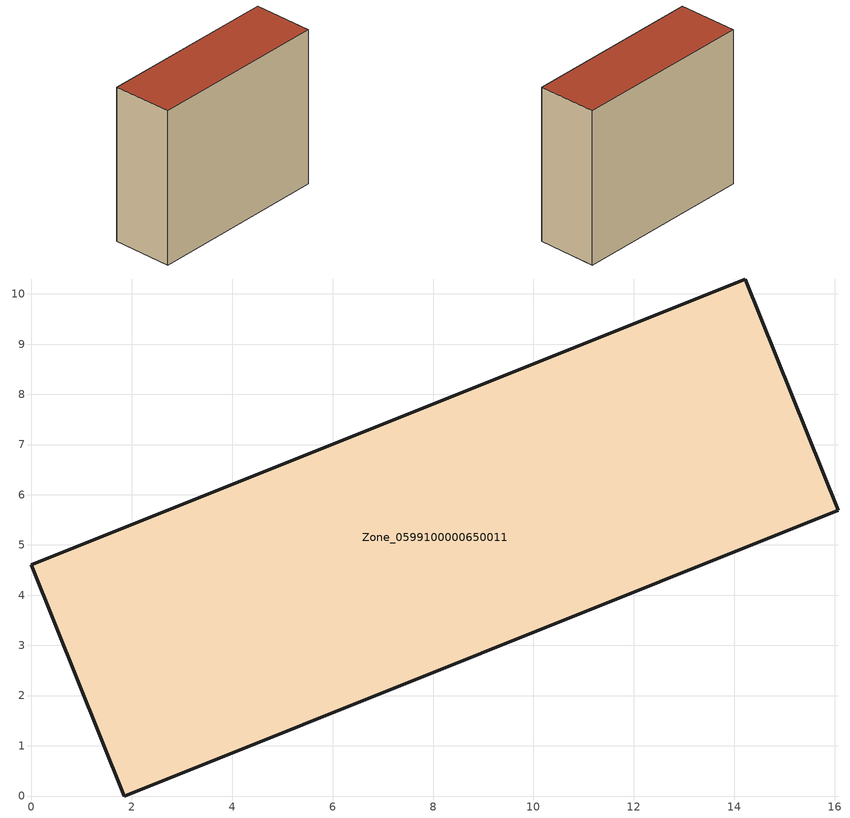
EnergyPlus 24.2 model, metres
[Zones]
Zone_0599100000650011
 floor ground (C_G): 14.22,10.3 16.07,5.69 1.85,0 0,4.6 z3.57
 wall outside (C_F): 16.07,5.69 14.22,10.3 0,4.6 1.85,0 16.07,5.69 z3.57:16.75
 roof outside (C_R): 0,4.6 1.85,0 16.07,5.69 14.22,10.3 z16.75
[BUILDING]
Pand.0599100000650011: North Axis=0; Terrain=City; Loads Convergence Tolerance Value=0.04; Temperature Convergence Tolerance Value=0.4; Solar Distribution=FullExterior; Maximum Number of Warmup Days=25; Minimum Number of Warmup Days=1
[Site:Location]
Rotterdam.The.Hague.AP_ZH_NLD Design_Conditions: Latitude=51.96; Longitude=4.45; Time Zone=1; Elevation=-4.5
[SITE:GROUNDTEMPERATURE:BUILDINGSURFACE]
18, 18, 18, 18, 18, 18, 18, 18, 18, 18, 18, 18
[MATERIAL] Thermal Absorptance=0.9; Solar Absorptance=0.7; Visible Absorptance=0.7
Name | Roughness | Thickness | Conductivity | Density | Specific Heat
G.TI.1946 | MediumSmooth | 0.15 | 1 | 540 | 1210
F.TI.1946 | Rough | 0.3 | 0.857143 | 1920 | 840
R.TI.1946 | MediumRough | 0.2 | 0.1 | 1500 | 1000
[CONSTRUCTION]
C_G: G.TI.1946
C_F: F.TI.1946
C_R: R.TI.1946
[ZONE]
Zone_0599100000650011: Type=1; Multiplier=1; Ceiling Height=Autocalculate; Volume=Autocalculate; Floor Area=autocalculate; Part of Total Floor Area=Yes
[ZONEINFILTRATION:DESIGNFLOWRATE]
Infil_Zone_0599100000650011: Zone or ZoneList or Space or SpaceList=Zone_0599100000650011; Schedule=AlwaysOn; Design Flow Rate Calculation Method=Flow/Area; Flow Rate per Floor Area=0.003; Constant Term Coefficient=1; Temperature Term Coefficient=0; Velocity Term Coefficient=0; Velocity Squared Term Coefficient=0
[HVACTEMPLATE:ZONE:IDEALLOADSAIRSYSTEM]
Zone_0599100000650011: Maximum Heating Supply Air Temperature=50; Minimum Cooling Supply Air Temperature=13; Maximum Heating Supply Air Humidity Ratio=0.0156; Minimum Cooling Supply Air Humidity Ratio=0.0077; Heating Limit=NoLimit; Cooling Limit=NoLimit; Dehumidification Control Type=ConstantSensibleHeatRatio; Cooling Sensible Heat Ratio=0.7; Dehumidification Setpoint=60; Humidification Control Type=None; Humidification Setpoint=30; Outdoor Air Method=None; Outdoor Air Flow Rate per Person=0.00944; Outdoor Air Flow Rate per Zone Floor Area=0; Outdoor Air Flow Rate per Zone=0; Demand Controlled Ventilation Type=None; Outdoor Air Economizer Type=NoEconomizer; Heat Recovery Type=None; Sensible Heat Recovery Effectiveness=0.7; Latent Heat Recovery Effectiveness=0.65
[ZONECONTROL:THERMOSTAT]
ThermostatControl_Zone_0599100000650011: Zone or ZoneList=Zone_0599100000650011; Control Type Schedule=DualSetpointControlType; Control 1=Thermostat_Zone_0599100000650011; Temperature Difference Between Cutout And Setpoint=0
[THERMOSTATSETPOINT:DUALSETPOINT]
Thermostat_Zone_0599100000650011: Heating Setpoint Temperature Schedule=HeatingSetpoint_Zone_0599100000650011; Cooling Setpoint Temperature Schedule=CoolingSetpoint_Zone_0599100000650011
[SCHEDULE:COMPACT]
HeatingSetpoint_Zone_0599100000650011: Through: 12/31, For: AllDays, Until: 24:00, 21
CoolingSetpoint_Zone_0599100000650011: Through: 12/31, For: AllDays, Until: 24:00, 24
DualSetpointControlType: Through: 12/31, For: AllDays, Until: 24:00, 4
AlwaysOn: Through: 12/31, For: AllDays, Until: 24:00, 1
